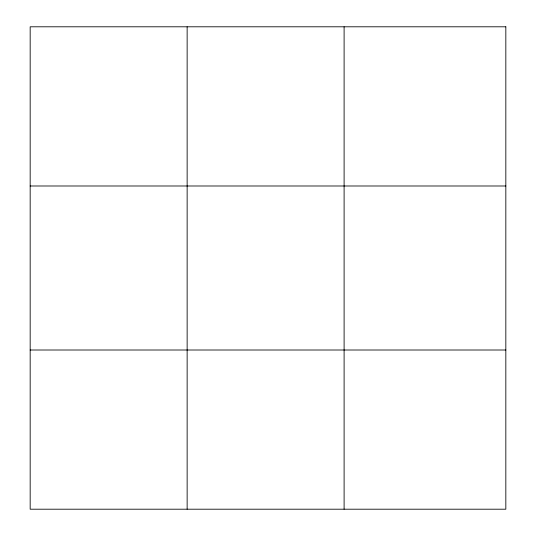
<?xml version="1.0" encoding="UTF-8"?>
<svg xmlns="http://www.w3.org/2000/svg" width="536" height="536" viewBox="0 0 536 536"><rect width="100%" height="100%" fill="white"/><g stroke="black" fill="none" stroke-linecap="round" stroke-linejoin="round"><path stroke-width="0.8" d="M187.138 26.8L187.138 509.2M344.105 26.8L344.105 509.2M30.17 185.992L505.83 185.992M30.17 350.008L505.83 350.008M505.83 26.8L505.83 509.2L30.17 509.2L30.17 26.8L505.83 26.8"/></g></svg>
